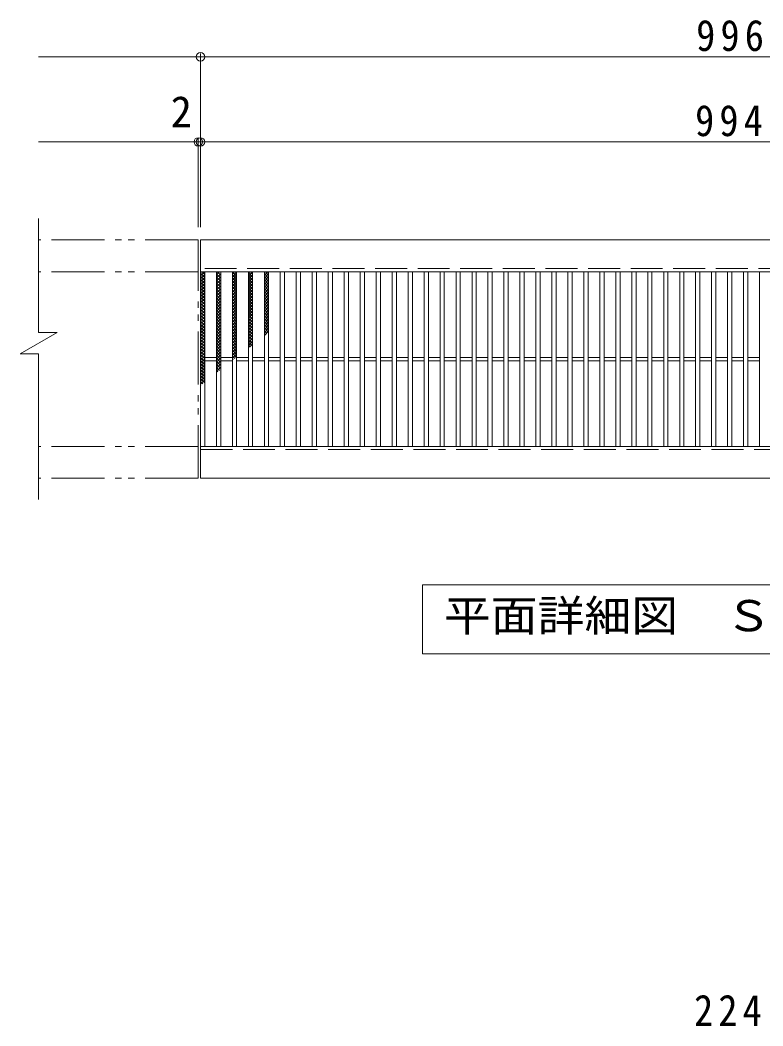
# Model space of a CAD drawing. Units: millimetres at full size, sheet at 1:10; details may follow other scales. Extents: x -1479 to 1868, y -1375 to 1059.
# Drawn here: x -1479 to -781, y 115 to 1059 of the extents above; entities that cross this region are included whole.
import ezdxf
from ezdxf.enums import TextEntityAlignment as Align

# ---------------------------------------------------------------- set-up
doc = ezdxf.new("R2010")
doc.units = ezdxf.units.MM
doc.header["$LTSCALE"] = 10
doc.header["$PDMODE"] = 32
doc.header["$PDSIZE"] = 8
doc.linetypes.add('DASHED3', pattern=[4, 3, -1])
doc.linetypes.add('DOUBLE_CHAIN1', pattern=[8.8, 5, -1, 0.6, -0.6, 0.6, -1])
for name, color, linetype, lineweight in [('A-0', 6, 'Continuous', 5), ('C-1', 2, 'Continuous', 9), ('C-2', 3, 'Continuous', 9), ('C-4', 7, 'Continuous', 9), ('C-5', 7, 'Continuous', 9), ('C-9', 6, 'Continuous', 5)]:
    doc.layers.add(name, color=color, linetype=linetype, lineweight=lineweight)
doc.styles.add('ＭＳ ゴシック', font='')
doc.styles.get('ＭＳ ゴシック').set_extended_font_data('MS Gothic')

msp = doc.modelspace()

# ---------------------------------------------------------------- linework, layer by layer
at = {"layer": 'C-1', "linetype": 'DOUBLE_CHAIN1'}
for p, q in [((-1311.33, 852.99), (-1461.33, 852.99)), ((-1311.33, 628.99), (-1311.33, 852.99)), ((-1311.33, 822.99), (-1461.33, 822.99)), ((-1311.33, 658.99), (-1461.33, 658.99)), ((-1311.33, 628.99), (-1461.33, 628.99))]:
    msp.add_line(p, q, dxfattribs=at)
at = {"layer": 'C-1'}
for p, q in [((-315.33, 852.99), (-1309.33, 852.99)), ((-1309.33, 822.99), (-1309.33, 852.99)), ((-315.33, 822.99), (-1309.33, 822.99)), ((-1478.65, 745.99), (-1444.01, 765.99)), ((-1309.33, 658.99), (-315.33, 658.99)), ((-1309.33, 628.99), (-1309.33, 658.99)), ((-1309.33, 628.99), (-315.33, 628.99))]:
    msp.add_line(p, q, dxfattribs=at)
at = {"layer": 'C-1', "linetype": 'DASHED3'}
for p, q in [((-315.33, 825.99), (-1309.33, 825.99)), ((-1309.33, 655.99), (-315.33, 655.99))]:
    msp.add_line(p, q, dxfattribs=at)
at = {"layer": 'C-1'}
for points in [[(-1461.33, 872.99), (-1461.33, 765.99), (-1444.01, 765.99)], [(-1478.65, 745.99), (-1461.33, 745.99), (-1461.33, 608.99)]]:
    msp.add_lwpolyline(points, dxfattribs=at)
at = {"layer": 'C-2'}
for p, q in [((-1309.33, 822.99), (-1309.33, 658.99)), ((-1305.33, 822.99), (-1305.33, 658.99)), ((-1294.33, 822.99), (-1294.33, 658.99)), ((-1290.33, 822.99), (-1290.33, 658.99)), ((-1279.33, 822.99), (-1279.33, 658.99)), ((-1275.33, 822.99), (-1275.33, 658.99)), ((-1264.33, 822.99), (-1264.33, 658.99)), ((-1260.33, 822.99), (-1260.33, 658.99)), ((-1249.33, 822.99), (-1249.33, 658.99)), ((-1245.33, 822.99), (-1245.33, 658.99)), ((-1234.33, 822.99), (-1234.33, 658.99)), ((-1230.33, 822.99), (-1230.33, 658.99)), ((-1219.33, 822.99), (-1219.33, 658.99)), ((-1215.33, 822.99), (-1215.33, 658.99)), ((-1204.33, 822.99), (-1204.33, 658.99)), ((-1200.33, 822.99), (-1200.33, 658.99)), ((-1189.33, 822.99), (-1189.33, 658.99)), ((-1185.33, 822.99), (-1185.33, 658.99)), ((-1174.33, 822.99), (-1174.33, 658.99)), ((-1170.33, 822.99), (-1170.33, 658.99)), ((-1159.33, 822.99), (-1159.33, 658.99)), ((-1155.33, 822.99), (-1155.33, 658.99)), ((-1144.33, 822.99), (-1144.33, 658.99)), ((-1140.33, 822.99), (-1140.33, 658.99)), ((-1129.33, 822.99), (-1129.33, 658.99)), ((-1125.33, 822.99), (-1125.33, 658.99)), ((-1114.33, 822.99), (-1114.33, 658.99)), ((-1110.33, 822.99), (-1110.33, 658.99)), ((-1099.33, 822.99), (-1099.33, 658.99)), ((-1095.33, 822.99), (-1095.33, 658.99)), ((-1084.33, 822.99), (-1084.33, 658.99)), ((-1080.33, 822.99), (-1080.33, 658.99)), ((-1069.33, 822.99), (-1069.33, 658.99)), ((-1065.33, 822.99), (-1065.33, 658.99)), ((-1054.33, 822.99), (-1054.33, 658.99)), ((-1050.33, 822.99), (-1050.33, 658.99)), ((-1039.33, 822.99), (-1039.33, 658.99)), ((-1035.33, 822.99), (-1035.33, 658.99)), ((-1024.33, 822.99), (-1024.33, 658.99)), ((-1020.33, 822.99), (-1020.33, 658.99)), ((-1009.33, 822.99), (-1009.33, 658.99)), ((-1005.33, 822.99), (-1005.33, 658.99)), ((-994.33, 822.99), (-994.33, 658.99)), ((-990.33, 822.99), (-990.33, 658.99)), ((-979.33, 822.99), (-979.33, 658.99)), ((-975.33, 822.99), (-975.33, 658.99)), ((-964.33, 822.99), (-964.33, 658.99)), ((-960.33, 822.99), (-960.33, 658.99)), ((-949.33, 822.99), (-949.33, 658.99)), ((-945.33, 822.99), (-945.33, 658.99)), ((-934.33, 822.99), (-934.33, 658.99)), ((-930.33, 822.99), (-930.33, 658.99)), ((-919.33, 822.99), (-919.33, 658.99)), ((-915.33, 822.99), (-915.33, 658.99)), ((-904.33, 822.99), (-904.33, 658.99)), ((-900.33, 822.99), (-900.33, 658.99)), ((-889.33, 822.99), (-889.33, 658.99)), ((-885.33, 822.99), (-885.33, 658.99)), ((-874.33, 822.99), (-874.33, 658.99)), ((-870.33, 822.99), (-870.33, 658.99)), ((-859.33, 822.99), (-859.33, 658.99)), ((-855.33, 822.99), (-855.33, 658.99)), ((-844.33, 822.99), (-844.33, 658.99)), ((-840.33, 822.99), (-840.33, 658.99)), ((-829.33, 822.99), (-829.33, 658.99)), ((-825.33, 822.99), (-825.33, 658.99)), ((-814.33, 822.99), (-814.33, 658.99)), ((-810.33, 822.99), (-810.33, 658.99)), ((-799.33, 822.99), (-799.33, 658.99)), ((-795.33, 822.99), (-795.33, 658.99)), ((-784.33, 822.99), (-784.33, 658.99)), ((-1305.33, 742.49), (-1294.33, 742.49)), ((-1305.33, 739.49), (-1294.33, 739.49)), ((-1290.33, 742.49), (-1279.33, 742.49)), ((-1290.33, 739.49), (-1279.33, 739.49)), ((-1275.33, 742.49), (-1264.33, 742.49)), ((-1275.33, 739.49), (-1264.33, 739.49)), ((-1260.33, 742.49), (-1249.33, 742.49)), ((-1260.33, 739.49), (-1249.33, 739.49)), ((-1245.33, 742.49), (-1234.33, 742.49)), ((-1245.33, 739.49), (-1234.33, 739.49)), ((-1230.33, 742.49), (-1219.33, 742.49)), ((-1230.33, 739.49), (-1219.33, 739.49)), ((-1215.33, 742.49), (-1204.33, 742.49)), ((-1215.33, 739.49), (-1204.33, 739.49)), ((-1200.33, 742.49), (-1189.33, 742.49)), ((-1200.33, 739.49), (-1189.33, 739.49)), ((-1185.33, 742.49), (-1174.33, 742.49)), ((-1185.33, 739.49), (-1174.33, 739.49)), ((-1170.33, 742.49), (-1159.33, 742.49)), ((-1170.33, 739.49), (-1159.33, 739.49)), ((-1155.33, 742.49), (-1144.33, 742.49)), ((-1155.33, 739.49), (-1144.33, 739.49)), ((-1140.33, 742.49), (-1129.33, 742.49)), ((-1140.33, 739.49), (-1129.33, 739.49)), ((-1125.33, 742.49), (-1114.33, 742.49)), ((-1125.33, 739.49), (-1114.33, 739.49)), ((-1110.33, 742.49), (-1099.33, 742.49)), ((-1110.33, 739.49), (-1099.33, 739.49)), ((-1095.33, 742.49), (-1084.33, 742.49)), ((-1095.33, 739.49), (-1084.33, 739.49)), ((-1080.33, 742.49), (-1069.33, 742.49)), ((-1080.33, 739.49), (-1069.33, 739.49)), ((-1065.33, 742.49), (-1054.33, 742.49)), ((-1065.33, 739.49), (-1054.33, 739.49)), ((-1050.33, 742.49), (-1039.33, 742.49)), ((-1050.33, 739.49), (-1039.33, 739.49)), ((-1035.33, 742.49), (-1024.33, 742.49)), ((-1035.33, 739.49), (-1024.33, 739.49)), ((-1020.33, 742.49), (-1009.33, 742.49)), ((-1020.33, 739.49), (-1009.33, 739.49)), ((-1005.33, 742.49), (-994.33, 742.49)), ((-1005.33, 739.49), (-994.33, 739.49)), ((-990.33, 742.49), (-979.33, 742.49)), ((-990.33, 739.49), (-979.33, 739.49)), ((-975.33, 742.49), (-964.33, 742.49)), ((-975.33, 739.49), (-964.33, 739.49)), ((-960.33, 742.49), (-949.33, 742.49)), ((-960.33, 739.49), (-949.33, 739.49)), ((-945.33, 742.49), (-934.33, 742.49)), ((-945.33, 739.49), (-934.33, 739.49)), ((-930.33, 742.49), (-919.33, 742.49)), ((-930.33, 739.49), (-919.33, 739.49)), ((-915.33, 742.49), (-904.33, 742.49)), ((-915.33, 739.49), (-904.33, 739.49)), ((-900.33, 742.49), (-889.33, 742.49)), ((-900.33, 739.49), (-889.33, 739.49)), ((-885.33, 742.49), (-874.33, 742.49)), ((-885.33, 739.49), (-874.33, 739.49)), ((-870.33, 742.49), (-859.33, 742.49)), ((-870.33, 739.49), (-859.33, 739.49)), ((-855.33, 742.49), (-844.33, 742.49)), ((-855.33, 739.49), (-844.33, 739.49)), ((-840.33, 742.49), (-829.33, 742.49)), ((-840.33, 739.49), (-829.33, 739.49)), ((-825.33, 742.49), (-814.33, 742.49)), ((-825.33, 739.49), (-814.33, 739.49)), ((-810.33, 742.49), (-799.33, 742.49)), ((-810.33, 739.49), (-799.33, 739.49)), ((-795.33, 742.49), (-784.33, 742.49)), ((-795.33, 739.49), (-784.33, 739.49))]:
    msp.add_line(p, q, dxfattribs=at)
at = {"layer": 'C-4'}
for p, q in [((-1461.33, 1024.99), (-163.33, 1024.99)), ((-1309.33, 864.99), (-1309.33, 1027.99)), ((-1461.33, 944.99), (-163.33, 944.99)), ((-1311.33, 864.99), (-1311.33, 947.99))]:
    msp.add_line(p, q, dxfattribs=at)
for p in [(-1309.33, 1024.99), (-1311.33, 944.99), (-1309.33, 944.99)]:
    msp.add_point(p, dxfattribs=at)
at = {"layer": 'C-5'}
msp.add_lwpolyline([(-1100.83, 463.99), (-1100.83, 528.99), (-525.83, 528.99), (-525.83, 463.99)], close=True, dxfattribs=at)
at = {"layer": 'C-9'}
for p, q in [((-1309.33, 819.2), (-1305.54, 822.99)), ((-1309.33, 822.03), (-1308.36, 822.99)), ((-1307.74, 822.99), (-1305.33, 820.58)), ((-1294.33, 820.06), (-1291.39, 822.99)), ((-1294.33, 822.89), (-1294.22, 822.99)), ((-1293.6, 822.99), (-1290.33, 819.72)), ((-1290.77, 822.99), (-1290.33, 822.55)), ((-1279.33, 820.92), (-1277.25, 822.99)), ((-1279.33, 822.87), (-1275.33, 818.87)), ((-1279.33, 818.09), (-1275.33, 822.09)), ((-1276.62, 822.99), (-1275.33, 821.69)), ((-1264.33, 821.77), (-1263.11, 822.99)), ((-1264.33, 818.95), (-1260.33, 822.95)), ((-1262.48, 822.99), (-1260.33, 820.84)), ((-1249.33, 819.8), (-1246.14, 822.99)), ((-1249.33, 822.63), (-1248.97, 822.99)), ((-1248.34, 822.99), (-1245.33, 819.98)), ((-1245.51, 822.99), (-1245.33, 822.81)), ((-1309.33, 821.75), (-1305.33, 817.75)), ((-1309.33, 816.37), (-1305.33, 820.37)), ((-1309.33, 818.92), (-1305.33, 814.92)), ((-1309.33, 813.54), (-1305.33, 817.54)), ((-1309.33, 816.1), (-1305.33, 812.1)), ((-1309.33, 810.72), (-1305.33, 814.72)), ((-1309.33, 813.27), (-1305.33, 809.27)), ((-1294.33, 817.23), (-1290.33, 821.23)), ((-1294.33, 820.89), (-1290.33, 816.89)), ((-1294.33, 814.4), (-1290.33, 818.4)), ((-1294.33, 818.07), (-1290.33, 814.07)), ((-1294.33, 811.57), (-1290.33, 815.57)), ((-1294.33, 815.24), (-1290.33, 811.24)), ((-1294.33, 808.75), (-1290.33, 812.75)), ((-1279.33, 820.04), (-1275.33, 816.04)), ((-1279.33, 815.26), (-1275.33, 819.26)), ((-1279.33, 817.21), (-1275.33, 813.21)), ((-1279.33, 812.43), (-1275.33, 816.43)), ((-1279.33, 814.38), (-1275.33, 810.38)), ((-1279.33, 809.6), (-1275.33, 813.6)), ((-1264.33, 822.01), (-1260.33, 818.01)), ((-1264.33, 816.12), (-1260.33, 820.12)), ((-1264.33, 819.18), (-1260.33, 815.18)), ((-1264.33, 813.29), (-1260.33, 817.29)), ((-1264.33, 816.35), (-1260.33, 812.35)), ((-1264.33, 810.46), (-1260.33, 814.46)), ((-1264.33, 813.52), (-1260.33, 809.52)), ((-1249.33, 821.15), (-1245.33, 817.15)), ((-1249.33, 816.98), (-1245.33, 820.98)), ((-1249.33, 818.32), (-1245.33, 814.32)), ((-1249.33, 814.15), (-1245.33, 818.15)), ((-1249.33, 815.49), (-1245.33, 811.49)), ((-1249.33, 811.32), (-1245.33, 815.32)), ((-1249.33, 812.66), (-1245.33, 808.66)), ((-1309.33, 807.89), (-1305.33, 811.89)), ((-1309.33, 810.44), (-1305.33, 806.44)), ((-1309.33, 805.06), (-1305.33, 809.06)), ((-1309.33, 807.61), (-1305.33, 803.61)), ((-1309.33, 802.23), (-1305.33, 806.23)), ((-1309.33, 804.78), (-1305.33, 800.78)), ((-1309.33, 799.4), (-1305.33, 803.4)), ((-1294.33, 812.41), (-1290.33, 808.41)), ((-1294.33, 805.92), (-1290.33, 809.92)), ((-1294.33, 809.58), (-1290.33, 805.58)), ((-1294.33, 803.09), (-1290.33, 807.09)), ((-1294.33, 806.75), (-1290.33, 802.75)), ((-1294.33, 800.26), (-1290.33, 804.26)), ((-1294.33, 803.92), (-1290.33, 799.92)), ((-1279.33, 811.55), (-1275.33, 807.55)), ((-1279.33, 806.77), (-1275.33, 810.77)), ((-1279.33, 808.72), (-1275.33, 804.72)), ((-1279.33, 803.95), (-1275.33, 807.95)), ((-1279.33, 805.89), (-1275.33, 801.89)), ((-1279.33, 801.12), (-1275.33, 805.12)), ((-1264.33, 807.63), (-1260.33, 811.63)), ((-1264.33, 810.69), (-1260.33, 806.69)), ((-1264.33, 804.8), (-1260.33, 808.8)), ((-1264.33, 807.87), (-1260.33, 803.87)), ((-1264.33, 801.98), (-1260.33, 805.98)), ((-1264.33, 805.04), (-1260.33, 801.04)), ((-1249.33, 808.49), (-1245.33, 812.49)), ((-1249.33, 809.84), (-1245.33, 805.84)), ((-1249.33, 805.66), (-1245.33, 809.66)), ((-1249.33, 807.01), (-1245.33, 803.01)), ((-1249.33, 802.83), (-1245.33, 806.83)), ((-1249.33, 804.18), (-1245.33, 800.18)), ((-1249.33, 800.01), (-1245.33, 804.01)), ((-1309.33, 801.95), (-1305.33, 797.95)), ((-1309.33, 796.57), (-1305.33, 800.57)), ((-1309.33, 799.12), (-1305.33, 795.12)), ((-1309.33, 793.75), (-1305.33, 797.75)), ((-1309.33, 796.3), (-1305.33, 792.3)), ((-1309.33, 790.92), (-1305.33, 794.92)), ((-1294.33, 797.43), (-1290.33, 801.43)), ((-1294.33, 801.1), (-1290.33, 797.1)), ((-1294.33, 794.6), (-1290.33, 798.6)), ((-1294.33, 798.27), (-1290.33, 794.27)), ((-1294.33, 791.77), (-1290.33, 795.77)), ((-1294.33, 795.44), (-1290.33, 791.44)), ((-1279.33, 803.07), (-1275.33, 799.07)), ((-1279.33, 798.29), (-1275.33, 802.29)), ((-1279.33, 800.24), (-1275.33, 796.24)), ((-1279.33, 795.46), (-1275.33, 799.46)), ((-1279.33, 797.41), (-1275.33, 793.41)), ((-1279.33, 792.63), (-1275.33, 796.63)), ((-1279.33, 794.58), (-1275.33, 790.58)), ((-1279.33, 789.8), (-1275.33, 793.8)), ((-1264.33, 799.15), (-1260.33, 803.15)), ((-1264.33, 802.21), (-1260.33, 798.21)), ((-1264.33, 796.32), (-1260.33, 800.32)), ((-1264.33, 799.38), (-1260.33, 795.38)), ((-1264.33, 793.49), (-1260.33, 797.49)), ((-1264.33, 796.55), (-1260.33, 792.55)), ((-1264.33, 790.66), (-1260.33, 794.66)), ((-1264.33, 793.72), (-1260.33, 789.72)), ((-1249.33, 801.35), (-1245.33, 797.35)), ((-1249.33, 797.18), (-1245.33, 801.18)), ((-1249.33, 798.52), (-1245.33, 794.52)), ((-1249.33, 794.35), (-1245.33, 798.35)), ((-1249.33, 795.69), (-1245.33, 791.69)), ((-1249.33, 791.52), (-1245.33, 795.52)), ((-1309.33, 793.47), (-1305.33, 789.47)), ((-1309.33, 788.09), (-1305.33, 792.09)), ((-1309.33, 790.64), (-1305.33, 786.64)), ((-1309.33, 785.26), (-1305.33, 789.26)), ((-1309.33, 787.81), (-1305.33, 783.81)), ((-1309.33, 782.43), (-1305.33, 786.43)), ((-1309.33, 784.98), (-1305.33, 780.98)), ((-1294.33, 788.95), (-1290.33, 792.95)), ((-1294.33, 792.61), (-1290.33, 788.61)), ((-1294.33, 786.12), (-1290.33, 790.12)), ((-1294.33, 789.78), (-1290.33, 785.78)), ((-1294.33, 783.29), (-1290.33, 787.29)), ((-1294.33, 786.95), (-1290.33, 782.95)), ((-1294.33, 780.46), (-1290.33, 784.46)), ((-1279.33, 791.75), (-1275.33, 787.75)), ((-1279.33, 786.98), (-1275.33, 790.98)), ((-1279.33, 788.92), (-1275.33, 784.92)), ((-1279.33, 784.15), (-1275.33, 788.15)), ((-1279.33, 786.1), (-1275.33, 782.1)), ((-1279.33, 781.32), (-1275.33, 785.32)), ((-1264.33, 787.83), (-1260.33, 791.83)), ((-1264.33, 790.9), (-1260.33, 786.89)), ((-1264.33, 785.01), (-1260.33, 789.01)), ((-1264.33, 788.07), (-1260.33, 784.07)), ((-1264.33, 782.18), (-1260.33, 786.18)), ((-1264.33, 785.24), (-1260.33, 781.24)), ((-1249.33, 792.87), (-1245.33, 788.87)), ((-1249.33, 788.69), (-1245.33, 792.69)), ((-1249.33, 790.04), (-1245.33, 786.04)), ((-1249.33, 785.86), (-1245.33, 789.86)), ((-1249.33, 787.21), (-1245.33, 783.21)), ((-1249.33, 783.03), (-1245.33, 787.03)), ((-1249.33, 784.38), (-1245.33, 780.38)), ((-1309.33, 779.6), (-1305.33, 783.6)), ((-1309.33, 782.15), (-1305.33, 778.15)), ((-1309.33, 776.77), (-1305.33, 780.77)), ((-1309.33, 779.33), (-1305.33, 775.33)), ((-1309.33, 773.95), (-1305.33, 777.95)), ((-1309.33, 776.5), (-1305.33, 772.5)), ((-1309.33, 771.12), (-1305.33, 775.12)), ((-1294.33, 784.13), (-1290.33, 780.13)), ((-1294.33, 777.63), (-1290.33, 781.63)), ((-1294.33, 781.3), (-1290.33, 777.3)), ((-1294.33, 774.8), (-1290.33, 778.8)), ((-1294.33, 778.47), (-1290.33, 774.47)), ((-1294.33, 771.98), (-1290.33, 775.98)), ((-1294.33, 775.64), (-1290.33, 771.64)), ((-1279.33, 783.27), (-1275.33, 779.27)), ((-1279.33, 778.49), (-1275.33, 782.49)), ((-1279.33, 780.44), (-1275.33, 776.44)), ((-1279.33, 775.66), (-1275.33, 779.66)), ((-1279.33, 777.61), (-1275.33, 773.61)), ((-1279.33, 772.83), (-1275.33, 776.83)), ((-1264.33, 779.35), (-1260.33, 783.35)), ((-1264.33, 782.41), (-1260.33, 778.41)), ((-1264.33, 776.52), (-1260.33, 780.52)), ((-1264.33, 779.58), (-1260.33, 775.58)), ((-1264.33, 773.69), (-1260.33, 777.69)), ((-1264.33, 776.75), (-1260.33, 772.75)), ((-1264.33, 770.86), (-1260.33, 774.86)), ((-1249.33, 780.21), (-1245.33, 784.21)), ((-1249.33, 781.55), (-1245.33, 777.55)), ((-1249.33, 777.38), (-1245.33, 781.38)), ((-1249.33, 778.72), (-1245.33, 774.72)), ((-1249.33, 774.55), (-1245.33, 778.55)), ((-1249.33, 775.89), (-1245.33, 771.89)), ((-1249.33, 771.72), (-1245.33, 775.72)), ((-1309.33, 773.67), (-1305.33, 769.67)), ((-1309.33, 768.29), (-1305.33, 772.29)), ((-1309.33, 770.84), (-1305.33, 766.84)), ((-1309.33, 765.46), (-1305.33, 769.46)), ((-1309.33, 768.01), (-1305.33, 764.01)), ((-1309.33, 762.63), (-1305.33, 766.63)), ((-1294.33, 769.15), (-1290.33, 773.15)), ((-1294.33, 772.81), (-1290.33, 768.81)), ((-1294.33, 766.32), (-1290.33, 770.32)), ((-1294.33, 769.98), (-1290.33, 765.98)), ((-1294.33, 763.49), (-1290.33, 767.49)), ((-1294.33, 767.15), (-1290.33, 763.15)), ((-1279.33, 774.78), (-1275.33, 770.78)), ((-1279.33, 770.01), (-1275.33, 774.01)), ((-1279.33, 771.95), (-1275.33, 767.95)), ((-1279.33, 767.18), (-1275.33, 771.18)), ((-1279.33, 769.13), (-1275.33, 765.13)), ((-1279.33, 764.35), (-1275.33, 768.35)), ((-1279.33, 766.3), (-1275.33, 762.3)), ((-1279.33, 761.52), (-1275.33, 765.52)), ((-1264.33, 773.92), (-1260.33, 769.92)), ((-1264.33, 768.03), (-1260.33, 772.03)), ((-1264.33, 771.1), (-1260.33, 767.1)), ((-1264.33, 765.21), (-1260.33, 769.21)), ((-1264.33, 768.27), (-1260.33, 764.27)), ((-1264.33, 762.38), (-1260.33, 766.38)), ((-1264.33, 765.44), (-1260.33, 761.44)), ((-1249.33, 773.07), (-1245.33, 769.07)), ((-1249.33, 768.89), (-1245.33, 772.89)), ((-1249.33, 770.24), (-1245.33, 766.24)), ((-1249.33, 766.06), (-1245.33, 770.06)), ((-1249.33, 767.41), (-1246.87, 764.95)), ((-1249.33, 763.24), (-1245.33, 767.24)), ((-1309.33, 765.18), (-1305.33, 761.18)), ((-1309.33, 759.8), (-1305.33, 763.8)), ((-1309.33, 762.36), (-1305.33, 758.36)), ((-1309.33, 756.98), (-1305.33, 760.98)), ((-1309.33, 759.53), (-1305.33, 755.53)), ((-1309.33, 754.15), (-1305.33, 758.15)), ((-1309.33, 756.7), (-1305.33, 752.7)), ((-1294.33, 760.66), (-1290.33, 764.66)), ((-1294.33, 764.33), (-1290.33, 760.33)), ((-1294.33, 757.83), (-1290.33, 761.83)), ((-1294.33, 761.5), (-1290.33, 757.5)), ((-1294.33, 755.01), (-1290.33, 759.01)), ((-1294.33, 758.67), (-1290.33, 754.67)), ((-1294.33, 752.18), (-1290.33, 756.18)), ((-1279.33, 763.47), (-1275.33, 759.47)), ((-1279.33, 758.69), (-1275.33, 762.69)), ((-1279.33, 760.64), (-1275.33, 756.64)), ((-1279.33, 755.86), (-1275.33, 759.86)), ((-1279.33, 757.81), (-1275.33, 753.81)), ((-1279.33, 753.03), (-1275.33, 757.03)), ((-1264.33, 759.55), (-1260.33, 763.55)), ((-1264.33, 762.61), (-1260.33, 758.61)), ((-1264.33, 756.72), (-1260.33, 760.72)), ((-1264.33, 759.78), (-1260.33, 755.78)), ((-1264.33, 753.89), (-1260.33, 757.89)), ((-1264.33, 756.95), (-1261.16, 753.79)), ((-1249.33, 764.58), (-1248.46, 763.71)), ((-1309.33, 751.32), (-1305.33, 755.32)), ((-1309.33, 753.87), (-1305.33, 749.87)), ((-1309.33, 748.49), (-1305.33, 752.49)), ((-1309.33, 751.04), (-1305.33, 747.04)), ((-1309.33, 745.66), (-1305.33, 749.66)), ((-1309.33, 748.21), (-1305.33, 744.21)), ((-1309.33, 742.83), (-1305.33, 746.83)), ((-1294.33, 755.84), (-1290.33, 751.84)), ((-1294.33, 749.35), (-1290.33, 753.35)), ((-1294.33, 753.01), (-1290.33, 749.01)), ((-1294.33, 746.52), (-1290.33, 750.52)), ((-1294.33, 750.18), (-1290.33, 746.18)), ((-1294.33, 743.69), (-1290.33, 747.69)), ((-1294.33, 747.36), (-1290.33, 743.36)), ((-1279.33, 754.98), (-1275.33, 750.98)), ((-1279.33, 750.21), (-1275.33, 754.21)), ((-1279.33, 752.15), (-1275.33, 748.15)), ((-1279.33, 747.38), (-1275.33, 751.38)), ((-1279.33, 749.33), (-1275.33, 745.33)), ((-1279.33, 744.55), (-1275.33, 748.55)), ((-1279.33, 746.5), (-1275.46, 742.63)), ((-1264.33, 754.13), (-1262.75, 752.55)), ((-1263.14, 752.25), (-1260.33, 755.06)), ((-1309.33, 745.39), (-1305.33, 741.39)), ((-1309.33, 740.01), (-1305.33, 744.01)), ((-1309.33, 742.56), (-1305.33, 738.56)), ((-1309.33, 737.18), (-1305.33, 741.18)), ((-1309.33, 739.73), (-1305.33, 735.73)), ((-1309.33, 734.35), (-1305.33, 738.35)), ((-1294.33, 740.86), (-1290.33, 744.86)), ((-1294.33, 744.53), (-1290.33, 740.53)), ((-1294.33, 738.04), (-1290.33, 742.03)), ((-1294.33, 741.7), (-1290.33, 737.7)), ((-1294.33, 735.21), (-1290.33, 739.21)), ((-1294.33, 738.87), (-1290.33, 734.87)), ((-1279.33, 741.72), (-1275.33, 745.72)), ((-1279.33, 743.67), (-1277.05, 741.39)), ((-1279.33, 740.84), (-1278.64, 740.15)), ((-1276.05, 742.17), (-1275.33, 742.89)), ((-1309.33, 736.9), (-1305.33, 732.9)), ((-1309.33, 731.52), (-1305.33, 735.52)), ((-1309.33, 734.07), (-1305.33, 730.07)), ((-1309.33, 728.69), (-1305.33, 732.69)), ((-1309.33, 731.24), (-1305.33, 727.24)), ((-1309.33, 725.86), (-1305.33, 729.86)), ((-1309.33, 728.41), (-1305.33, 724.41)), ((-1294.33, 732.38), (-1290.33, 736.38)), ((-1294.33, 736.04), (-1290.33, 732.04)), ((-1294.33, 729.55), (-1290.33, 733.55)), ((-1294.33, 733.21), (-1291.34, 730.23)), ((-1294.33, 730.39), (-1292.93, 728.99)), ((-1309.33, 723.03), (-1305.33, 727.03)), ((-1309.33, 725.59), (-1305.33, 721.59)), ((-1309.33, 720.21), (-1305.33, 724.21)), ((-1309.33, 722.76), (-1305.64, 719.07)), ((-1309.33, 717.38), (-1305.33, 721.38)), ((-1309.33, 719.93), (-1307.22, 717.83)), ((-1309.33, 717.1), (-1308.81, 716.59))]:
    msp.add_line(p, q, dxfattribs=at)

# ---------------------------------------------------------------- texts
at = {"layer": 'A-0', "color": 2, "insert": (-845.83, 114.55), "char_height": 29.33, "attachment_point": 7, "style": 'ＭＳ ゴシック'}
msp.add_mtext('\\T1.27;\\W0.9;224', dxfattribs=at)
at = {"layer": 'C-4', "color": 2, "style": 'ＭＳ ゴシック'}
msp.add_text('2', height=29.33, dxfattribs=at).set_placement((-1337.29, 949.99), align=Align.BOTTOM_LEFT)
at = {"layer": 'C-4', "color": 2, "char_height": 29.33, "attachment_point": 7, "style": 'ＭＳ ゴシック'}
for s, insert in [('\\T1.27;\\W0.9;996', (-843.83, 1029.99)), ('\\T1.27;\\W0.9;994', (-844.83, 949.99))]:
    msp.add_mtext(s, dxfattribs=dict(at, insert=insert))
at = {"layer": 'C-5', "color": 2, "style": 'ＭＳ ゴシック', "width": 1.1}
msp.add_text('平面詳細図\u3000Ｓ＝１：１０', height=29.33, dxfattribs=at).set_placement((-1080.83, 476.49), align=Align.BOTTOM_LEFT)

doc.saveas('drawing.dxf')
